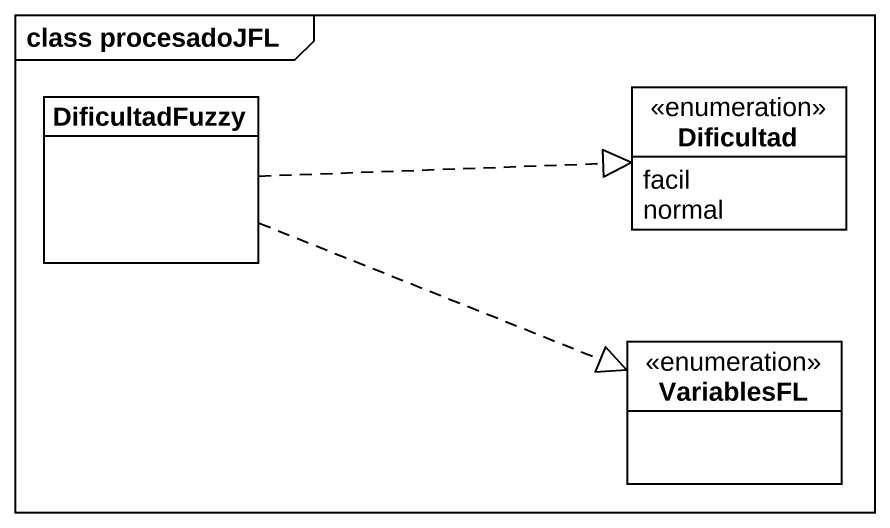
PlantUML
@startuml
mainframe class procesadoJFL
hide circle
hide empty members
enum Dificultad {
  facil
  normal
}
class DificultadFuzzy
enum VariablesFL
DificultadFuzzy .right.|> Dificultad
DificultadFuzzy .right.|> VariablesFL
@enduml
